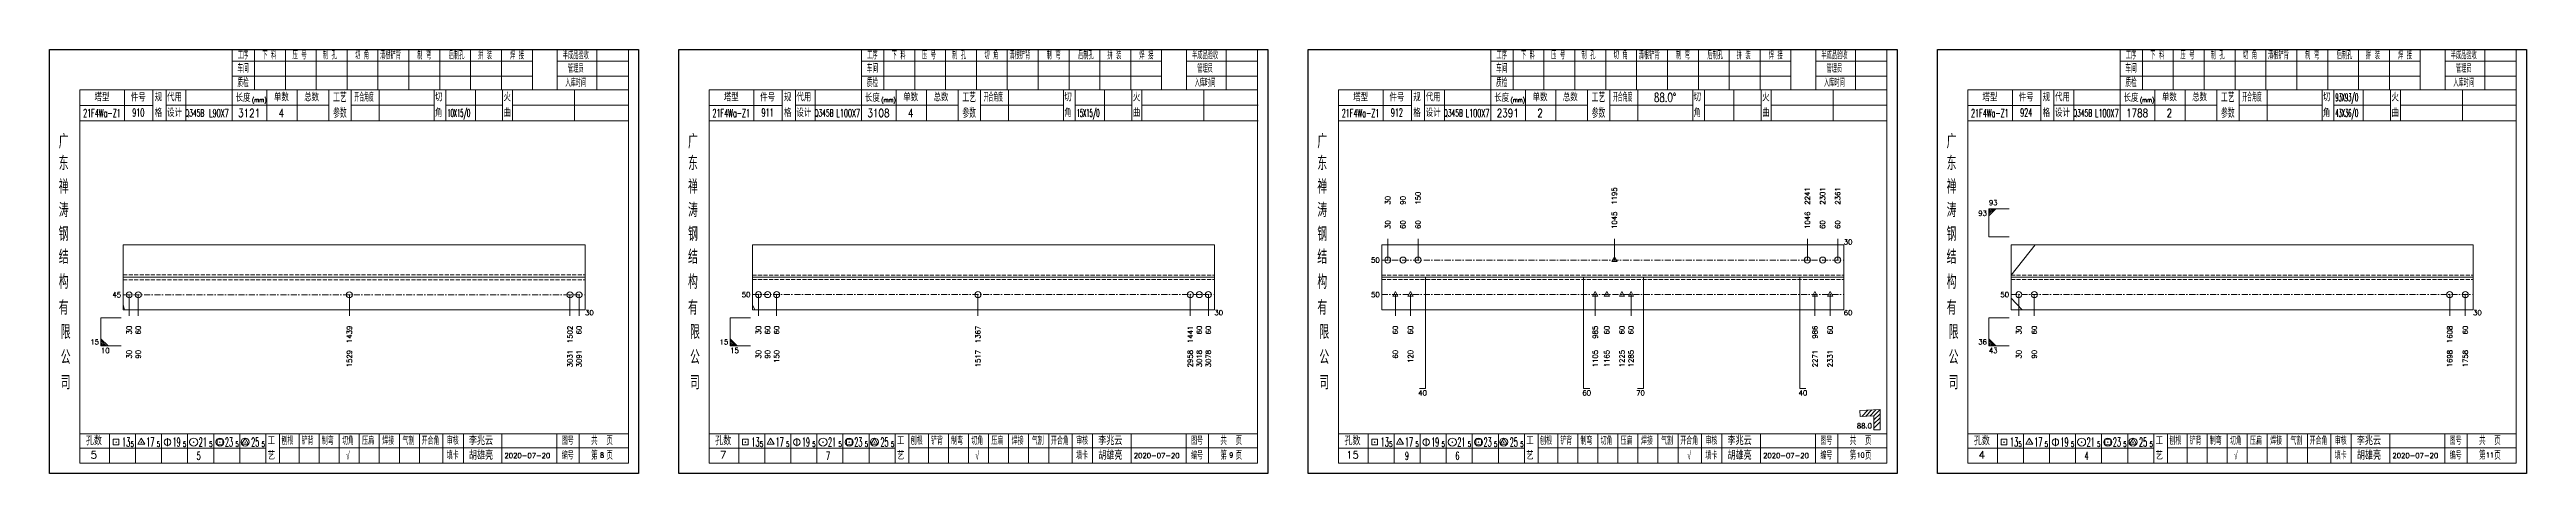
# Model space of a CAD drawing. Extents: x 1310 to 15542, y -76 to 8381.
# Drawn here: x 3701 to 4930, y -76 to 134 of the extents above; entities that cross this region are included whole.
import ezdxf
from ezdxf.enums import TextEntityAlignment as Align

# ---------------------------------------------------------------- set-up
doc = ezdxf.new("R2010")
doc.units = 0
doc.header["$MEASUREMENT"] = 0
doc.linetypes.add('一点画线', pattern=[5.2, 3, -1, 0.2, -1])
doc.linetypes.add('虚线', pattern=[2.75, 2, -0.75])
doc.layers.get('0').update_dxf_attribs({"linetype": 'CONTINUOUS', "lineweight": 25})
for name, color, linetype, lineweight in [('1', 7, 'CONTINUOUS', 25), ('2', 7, 'CONTINUOUS', 25), ('4', 7, 'CONTINUOUS', 25), ('5', 7, 'CONTINUOUS', 25)]:
    doc.layers.add(name, color=color, linetype=linetype, lineweight=lineweight)
doc.styles.get("Standard").update_dxf_attribs({"font": 'simplex.shx', "width": 0.7, "height": 3, "bigfont": 'gbhzfs.shx'})

# ---------------------------------------------------------------- blocks, each defined once
blk = doc.blocks.new('孔21.5')
at = {"layer": '5', "color": 7, "linetype": 'Continuous', "lineweight": 13}
for p, q in [((-0.1, -0.1), (0.1, 0.1)), ((0.1, -0.1), (-0.1, 0.1))]:
    blk.add_line(p, q, dxfattribs=at)
blk.add_circle((0, 0), 1, dxfattribs=at)
blk = doc.blocks.new('孔17.5')
at = {"layer": '5', "color": 7, "linetype": 'Continuous', "lineweight": 13}
for p, q in [((0, 1), (-0.866, -0.5)), ((-0.1, -0.1), (0.1, 0.1)), ((0.1, -0.1), (-0.1, 0.1)), ((0.866, -0.5), (0, 1)), ((-0.866, -0.5), (0.866, -0.5))]:
    blk.add_line(p, q, dxfattribs=at)
blk = doc.blocks.new('CTJGK')
at = {"color": 6, "linetype": 'Continuous'}
for p, q in [((0, 209.97), (292.13, 209.97)), ((0, 0), (0, 209.97)), ((292.13, 209.97), (292.13, 0)), ((292.13, 0), (0, 0))]:
    blk.add_line(p, q, dxfattribs=at)

msp = doc.modelspace()

# ---------------------------------------------------------------- linework, layer by layer
at = {"color": 7, "linetype": 'Continuous', "lineweight": 13}
for p, q in [((4663.222, 55.034), (4673.222, 55.034)), ((4663.222, 41.034), (4663.222, 55.034)), ((4664.097, 55.034), (4663.222, 54.159)), ((4664.972, 55.034), (4663.222, 53.284)), ((4665.847, 55.034), (4663.222, 52.409)), ((4666.722, 55.034), (4663.222, 51.534)), ((4365.092, 29.584), (4365.092, 40.034)), ((4380.092, 29.584), (4380.092, 40.034)), ((4477.484, 29.584), (4477.484, 40.034)), ((4573.222, 29.584), (4573.222, 40.034)), ((4588.222, 29.584), (4588.222, 40.034)), ((4663.222, 41.034), (4673.222, 41.034)), ((4674.222, 22.158), (4686.14, 37.084)), ((3740.832, 12.367), (3740.832, 2.034)), ((3745.332, 12.367), (3745.332, 2.034)), ((3850.084, 12.367), (3850.084, 2.034)), ((3959.462, 12.367), (3959.462, 2.034)), ((3963.962, 12.367), (3963.962, 2.034)), ((4052.962, 12.484), (4052.962, 2.034)), ((4061.962, 12.484), (4061.962, 2.034)), ((4161.799, 12.484), (4161.799, 2.034)), ((4267.092, 12.484), (4267.092, 2.034)), ((4276.092, 12.484), (4276.092, 2.034)), ((4368.842, 12.484), (4368.842, 2.034)), ((4376.342, 12.484), (4376.342, 2.034)), ((4467.984, 12.484), (4467.984, 2.034)), ((4485.734, 12.484), (4485.734, 2.034)), ((4576.972, 12.484), (4576.972, 2.034)), ((4584.472, 12.484), (4584.472, 2.034)), ((4678.066, 12.484), (4678.066, 2.034)), ((4685.755, 12.484), (4685.755, 2.034)), ((4891.818, 12.484), (4891.818, 2.034)), ((4899.507, 12.484), (4899.507, 2.034)), ((3726.832, 1.034), (3736.832, 1.034)), ((3726.832, 1.034), (3726.832, -12.966)), ((3737.832, 7.562), (3738.566, 4.867)), ((4038.962, 1.034), (4048.962, 1.034)), ((4038.962, 1.034), (4038.962, -12.966)), ((4049.962, 7.392), (4051.068, 4.984)), ((4663.222, 1.034), (4673.222, 1.034)), ((4663.222, 1.034), (4663.222, -12.966)), ((4674.222, 10.762), (4679.732, 4.984)), ((3730.332, -12.966), (3726.832, -9.466)), ((3729.457, -12.966), (3726.832, -10.341)), ((3728.582, -12.966), (3726.832, -11.216)), ((3727.707, -12.966), (3726.832, -12.091)), ((4042.462, -12.966), (4038.962, -9.466)), ((4041.587, -12.966), (4038.962, -10.341)), ((4040.712, -12.966), (4038.962, -11.216)), ((4039.837, -12.966), (4038.962, -12.091)), ((4666.722, -12.966), (4663.222, -9.466)), ((4665.847, -12.966), (4663.222, -10.341)), ((4664.972, -12.966), (4663.222, -11.216)), ((4664.097, -12.966), (4663.222, -12.091)), ((3726.832, -12.966), (3736.832, -12.966)), ((4038.962, -12.966), (4048.962, -12.966)), ((4663.222, -12.966), (4673.222, -12.966))]:
    msp.add_line(p, q, dxfattribs=at)
at = {"color": 7, "linetype": 'Continuous', "lineweight": 18}
for p, q in [((3737.832, 37.201), (3737.832, 4.867)), ((3737.832, 37.201), (3966.962, 37.201)), ((3966.962, 37.201), (3966.962, 4.867)), ((4049.962, 37.084), (4049.962, 4.984)), ((4049.962, 37.084), (4279.092, 37.084)), ((4279.092, 37.084), (4279.092, 4.984)), ((4362.092, 37.084), (4362.092, 4.984)), ((4362.092, 37.084), (4591.222, 37.084)), ((4591.222, 37.084), (4591.222, 4.984)), ((4674.222, 37.084), (4674.222, 4.984)), ((4674.222, 37.084), (4903.352, 37.084)), ((4903.352, 37.084), (4903.352, 4.984)), ((3737.832, 21.034), (3966.962, 21.034)), ((4049.962, 21.034), (4279.092, 21.034)), ((4362.092, 21.034), (4591.222, 21.034)), ((4674.222, 21.034), (4903.352, 21.034))]:
    msp.add_line(p, q, dxfattribs=at)
at = {"color": 3, "linetype": '一点画线', "lineweight": 13}
for p, q in [((4362.092, 29.584), (4591.222, 29.584)), ((3737.832, 12.367), (3966.962, 12.367)), ((4049.962, 12.484), (4279.092, 12.484)), ((4362.092, 12.484), (4591.222, 12.484)), ((4674.222, 12.484), (4903.352, 12.484))]:
    msp.add_line(p, q, dxfattribs=at)
at = {"color": 1, "linetype": '虚线', "lineweight": 18}
for p, q in [((3737.832, 22.201), (3966.962, 22.201)), ((3737.832, 19.867), (3966.962, 19.867)), ((4049.962, 22.084), (4279.092, 22.084)), ((4049.962, 19.984), (4279.092, 19.984)), ((4362.092, 22.084), (4591.222, 22.084)), ((4362.092, 19.984), (4591.222, 19.984)), ((4674.222, 22.084), (4903.352, 22.084)), ((4674.222, 19.984), (4903.352, 19.984))]:
    msp.add_line(p, q, dxfattribs=at)
at = {"layer": '1', "color": 7, "linetype": 'Continuous', "lineweight": 18}
for p, q in [((3737.832, 4.867), (3966.962, 4.867)), ((4049.962, 4.984), (4279.092, 4.984)), ((4362.092, 4.984), (4591.222, 4.984)), ((4674.222, 4.984), (4903.352, 4.984))]:
    msp.add_line(p, q, dxfattribs=at)
at = {"layer": '2', "color": 7, "linetype": 'Continuous', "lineweight": 13}
for p, q in [((4383.842, 21.034), (4383.842, -33.966)), ((4462.234, 21.034), (4462.234, -33.966)), ((4491.942, 21.034), (4491.942, -33.966)), ((4569.472, 21.034), (4569.472, -33.966)), ((4383.842, -33.966), (4380.842, -33.966)), ((4462.234, -33.966), (4465.234, -33.966)), ((4491.942, -33.966), (4488.942, -33.966)), ((4569.472, -33.966), (4572.472, -33.966)), ((4609.222, -44.525), (4599.228, -44.874)), ((4599.228, -44.874), (4599.332, -47.872)), ((4599.332, -47.872), (4606.222, -47.631)), ((4600.225, -47.841), (4603.225, -44.734)), ((4602.224, -47.771), (4605.224, -44.664)), ((4604.223, -47.701), (4607.223, -44.595)), ((4606.222, -47.631), (4609.222, -44.525)), ((4606.222, -49.631), (4609.222, -46.525)), ((4606.222, -47.631), (4606.222, -54.525)), ((4606.222, -51.631), (4609.222, -48.525)), ((4609.222, -54.525), (4609.222, -44.525)), ((4606.222, -53.631), (4609.222, -50.525)), ((4606.222, -54.525), (4609.222, -54.525))]:
    msp.add_line(p, q, dxfattribs=at)
at = {"layer": '4', "color": 1, "linetype": 'Continuous', "lineweight": 18}
for p, q in [((3701.332, 133.861), (3701.332, -76.109)), ((3993.462, 133.861), (3701.332, 133.861)), ((3791.962, 133.861), (3791.962, 114.021)), ((3940.802, 128.131), (3791.962, 128.131)), ((3802.992, 133.861), (3802.992, 114.001)), ((3818.302, 133.861), (3818.302, 114.001)), ((3833.622, 133.861), (3833.622, 114.001)), ((3848.932, 133.861), (3848.932, 114.001)), ((3864.242, 133.861), (3864.242, 114.001)), ((3879.552, 133.861), (3879.552, 114.001)), ((3894.872, 133.861), (3894.872, 114.001)), ((3910.182, 133.861), (3910.182, 114.001)), ((3925.492, 133.861), (3925.492, 114.001)), ((3940.802, 133.861), (3940.802, 114.021)), ((3940.802, 133.861), (3940.802, 114.001)), ((3953.082, 133.861), (3953.082, 114.001)), ((3988.412, 128.131), (3953.082, 128.131)), ((3972.832, 133.861), (3972.832, 114.001)), ((3988.412, 133.861), (3988.412, 114.001)), ((3993.462, 104.061), (3993.462, 133.861)), ((4013.462, 133.861), (4013.462, -76.109)), ((4305.592, 133.861), (4013.462, 133.861)), ((4104.092, 133.861), (4104.092, 114.021)), ((4252.932, 128.131), (4104.092, 128.131)), ((4115.122, 133.861), (4115.122, 114.001)), ((4130.432, 133.861), (4130.432, 114.001)), ((4145.752, 133.861), (4145.752, 114.001)), ((4161.062, 133.861), (4161.062, 114.001)), ((4176.372, 133.861), (4176.372, 114.001)), ((4191.682, 133.861), (4191.682, 114.001)), ((4207.002, 133.861), (4207.002, 114.001)), ((4222.312, 133.861), (4222.312, 114.001)), ((4237.622, 133.861), (4237.622, 114.001)), ((4252.932, 133.861), (4252.932, 114.021)), ((4252.932, 133.861), (4252.932, 114.001)), ((4265.212, 133.861), (4265.212, 114.001)), ((4300.542, 128.131), (4265.212, 128.131)), ((4284.962, 133.861), (4284.962, 114.001)), ((4300.542, 133.861), (4300.542, 114.001)), ((4305.592, 104.061), (4305.592, 133.861)), ((4325.592, 133.861), (4325.592, -76.109)), ((4617.722, 133.861), (4325.592, 133.861)), ((4416.222, 133.861), (4416.222, 114.021)), ((4565.062, 128.131), (4416.222, 128.131)), ((4427.252, 133.861), (4427.252, 114.001)), ((4442.562, 133.861), (4442.562, 114.001)), ((4457.882, 133.861), (4457.882, 114.001)), ((4473.192, 133.861), (4473.192, 114.001)), ((4488.502, 133.861), (4488.502, 114.001)), ((4503.812, 133.861), (4503.812, 114.001)), ((4519.132, 133.861), (4519.132, 114.001)), ((4534.442, 133.861), (4534.442, 114.001)), ((4549.752, 133.861), (4549.752, 114.001)), ((4565.062, 133.861), (4565.062, 114.021)), ((4565.062, 133.861), (4565.062, 114.001)), ((4577.342, 133.861), (4577.342, 114.001)), ((4612.672, 128.131), (4577.342, 128.131)), ((4597.092, 133.861), (4597.092, 114.001)), ((4612.672, 133.861), (4612.672, 114.001)), ((4617.722, 104.061), (4617.722, 133.861)), ((4637.722, 133.861), (4637.722, -76.109)), ((4929.852, 133.861), (4637.722, 133.861)), ((4728.352, 133.861), (4728.352, 114.021)), ((4877.192, 128.131), (4728.352, 128.131)), ((4739.382, 133.861), (4739.382, 114.001)), ((4754.692, 133.861), (4754.692, 114.001)), ((4770.012, 133.861), (4770.012, 114.001)), ((4785.322, 133.861), (4785.322, 114.001)), ((4800.632, 133.861), (4800.632, 114.001)), ((4815.942, 133.861), (4815.942, 114.001)), ((4831.262, 133.861), (4831.262, 114.001)), ((4846.572, 133.861), (4846.572, 114.001)), ((4861.882, 133.861), (4861.882, 114.001)), ((4877.192, 133.861), (4877.192, 114.021)), ((4877.192, 133.861), (4877.192, 114.001)), ((4889.472, 133.861), (4889.472, 114.001)), ((4924.802, 128.131), (4889.472, 128.131)), ((4909.222, 133.861), (4909.222, 114.001)), ((4924.802, 133.861), (4924.802, 114.001)), ((4929.852, 104.061), (4929.852, 133.861)), ((3716.342, 114.001), (3716.342, -71.059)), ((3988.412, 114.001), (3716.342, 114.001)), ((3738.462, 114.011), (3738.462, 98.591)), ((3752.612, 98.591), (3752.612, 114.001)), ((3759.112, 98.591), (3759.112, 114.001)), ((3768.982, 114.001), (3768.982, 98.591)), ((3940.802, 120.651), (3791.962, 120.651)), ((3791.962, 114.021), (3791.962, 98.591)), ((3809.082, 114.001), (3809.082, 98.591)), ((3824.132, 114.001), (3824.132, 98.591)), ((3839.832, 114.001), (3839.832, 98.591)), ((3850.892, 114.001), (3850.892, 98.591)), ((3864.842, 114.001), (3864.842, 98.591)), ((3892.142, 114.001), (3892.142, 98.591)), ((3897.902, 114.001), (3897.902, 98.591)), ((3912.522, 114.001), (3912.522, 98.591)), ((3925.982, 114.001), (3925.982, 98.591)), ((3930.972, 114.001), (3930.972, 98.591)), ((3988.412, 120.651), (3953.082, 120.651)), ((3961.712, 114.001), (3961.712, 98.591)), ((3988.412, -71.059), (3988.412, 114.001)), ((4028.472, 114.001), (4028.472, -71.059)), ((4300.542, 114.001), (4028.472, 114.001)), ((4050.592, 114.011), (4050.592, 98.591)), ((4064.742, 98.591), (4064.742, 114.001)), ((4071.242, 98.591), (4071.242, 114.001)), ((4081.112, 114.001), (4081.112, 98.591)), ((4252.932, 120.651), (4104.092, 120.651)), ((4104.092, 114.021), (4104.092, 98.591)), ((4121.212, 114.001), (4121.212, 98.591)), ((4136.262, 114.001), (4136.262, 98.591)), ((4151.962, 114.001), (4151.962, 98.591)), ((4163.022, 114.001), (4163.022, 98.591)), ((4176.972, 114.001), (4176.972, 98.591)), ((4204.272, 114.001), (4204.272, 98.591)), ((4210.032, 114.001), (4210.032, 98.591)), ((4224.652, 114.001), (4224.652, 98.591)), ((4238.112, 114.001), (4238.112, 98.591)), ((4243.102, 114.001), (4243.102, 98.591)), ((4300.542, 120.651), (4265.212, 120.651)), ((4273.842, 114.001), (4273.842, 98.591)), ((4300.542, -71.059), (4300.542, 114.001)), ((4340.602, 114.001), (4340.602, -71.059)), ((4612.672, 114.001), (4340.602, 114.001)), ((4362.722, 114.011), (4362.722, 98.591)), ((4376.872, 98.591), (4376.872, 114.001)), ((4383.372, 98.591), (4383.372, 114.001)), ((4393.242, 114.001), (4393.242, 98.591)), ((4565.062, 120.651), (4416.222, 120.651)), ((4416.222, 114.021), (4416.222, 98.591)), ((4433.342, 114.001), (4433.342, 98.591)), ((4448.392, 114.001), (4448.392, 98.591)), ((4464.092, 114.001), (4464.092, 98.591)), ((4475.152, 114.001), (4475.152, 98.591)), ((4489.102, 114.001), (4489.102, 98.591)), ((4516.402, 114.001), (4516.402, 98.591)), ((4522.162, 114.001), (4522.162, 98.591)), ((4536.782, 114.001), (4536.782, 98.591)), ((4550.242, 114.001), (4550.242, 98.591)), ((4555.232, 114.001), (4555.232, 98.591)), ((4612.672, 120.651), (4577.342, 120.651)), ((4585.972, 114.001), (4585.972, 98.591)), ((4612.672, -71.059), (4612.672, 114.001)), ((4652.732, 114.001), (4652.732, -71.059)), ((4924.802, 114.001), (4652.732, 114.001)), ((4674.852, 114.011), (4674.852, 98.591)), ((4689.002, 98.591), (4689.002, 114.001)), ((4695.502, 98.591), (4695.502, 114.001)), ((4705.372, 114.001), (4705.372, 98.591)), ((4877.192, 120.651), (4728.352, 120.651)), ((4728.352, 114.021), (4728.352, 98.591)), ((4745.472, 114.001), (4745.472, 98.591)), ((4760.522, 114.001), (4760.522, 98.591)), ((4776.222, 114.001), (4776.222, 98.591)), ((4787.282, 114.001), (4787.282, 98.591)), ((4801.232, 114.001), (4801.232, 98.591)), ((4828.532, 114.001), (4828.532, 98.591)), ((4834.292, 114.001), (4834.292, 98.591)), ((4848.912, 114.001), (4848.912, 98.591)), ((4862.372, 114.001), (4862.372, 98.591)), ((4867.362, 114.001), (4867.362, 98.591)), ((4924.802, 120.651), (4889.472, 120.651)), ((4898.102, 114.001), (4898.102, 98.591)), ((4924.802, -71.059), (4924.802, 114.001)), ((3752.612, 106.241), (3716.342, 106.241)), ((3988.592, 98.591), (3716.342, 98.591)), ((3839.832, 106.291), (3759.112, 106.291)), ((3850.892, 106.291), (3892.142, 106.291)), ((3897.902, 106.291), (3925.982, 106.291)), ((3930.972, 106.291), (3988.592, 106.291)), ((3993.462, -76.109), (3993.462, 104.061)), ((4064.742, 106.241), (4028.472, 106.241)), ((4300.722, 98.591), (4028.472, 98.591)), ((4151.962, 106.291), (4071.242, 106.291)), ((4163.022, 106.291), (4204.272, 106.291)), ((4210.032, 106.291), (4238.112, 106.291)), ((4243.102, 106.291), (4300.722, 106.291)), ((4305.592, -76.109), (4305.592, 104.061)), ((4376.872, 106.241), (4340.602, 106.241)), ((4612.852, 98.591), (4340.602, 98.591)), ((4464.092, 106.291), (4383.372, 106.291)), ((4475.152, 106.291), (4516.402, 106.291)), ((4522.162, 106.291), (4550.242, 106.291)), ((4555.232, 106.291), (4612.852, 106.291)), ((4617.722, -76.109), (4617.722, 104.061)), ((4689.002, 106.241), (4652.732, 106.241)), ((4924.982, 98.591), (4652.732, 98.591)), ((4776.222, 106.291), (4695.502, 106.291)), ((4787.282, 106.291), (4828.532, 106.291)), ((4834.292, 106.291), (4862.372, 106.291)), ((4867.362, 106.291), (4924.982, 106.291)), ((4929.852, -76.109), (4929.852, 104.061)), ((3716.342, -56.529), (3988.412, -56.529)), ((3731.032, -56.529), (3731.032, -71.059)), ((3743.962, -71.059), (3743.962, -56.529)), ((3756.892, -56.529), (3756.892, -71.059)), ((3769.812, -71.059), (3769.812, -56.529)), ((3782.742, -56.529), (3782.742, -71.059)), ((3795.672, -71.059), (3795.672, -56.529)), ((3808.592, -71.059), (3808.592, -56.529)), ((3815.462, -71.059), (3815.462, -56.529)), ((3825.122, -71.059), (3825.122, -56.529)), ((3835.062, -71.059), (3835.062, -56.529)), ((3845.002, -71.059), (3845.002, -56.529)), ((3854.952, -71.059), (3854.952, -56.529)), ((3864.892, -71.059), (3864.892, -56.529)), ((3874.832, -71.059), (3874.832, -56.529)), ((3884.782, -71.059), (3884.782, -56.529)), ((3896.422, -71.059), (3896.422, -56.529)), ((3906.572, -71.059), (3906.572, -56.529)), ((3925.632, -71.059), (3925.632, -56.529)), ((3953.012, -71.059), (3953.012, -56.529)), ((3963.972, -71.059), (3963.972, -56.529)), ((4028.472, -56.529), (4300.542, -56.529)), ((4043.162, -56.529), (4043.162, -71.059)), ((4056.092, -71.059), (4056.092, -56.529)), ((4069.022, -56.529), (4069.022, -71.059)), ((4081.942, -71.059), (4081.942, -56.529)), ((4094.872, -56.529), (4094.872, -71.059)), ((4107.802, -71.059), (4107.802, -56.529)), ((4120.722, -71.059), (4120.722, -56.529)), ((4127.592, -71.059), (4127.592, -56.529)), ((4137.252, -71.059), (4137.252, -56.529)), ((4147.192, -71.059), (4147.192, -56.529)), ((4157.132, -71.059), (4157.132, -56.529)), ((4167.082, -71.059), (4167.082, -56.529)), ((4177.022, -71.059), (4177.022, -56.529)), ((4186.962, -71.059), (4186.962, -56.529)), ((4196.912, -71.059), (4196.912, -56.529)), ((4208.552, -71.059), (4208.552, -56.529)), ((4218.702, -71.059), (4218.702, -56.529)), ((4237.762, -71.059), (4237.762, -56.529)), ((4265.142, -71.059), (4265.142, -56.529)), ((4276.102, -71.059), (4276.102, -56.529)), ((4340.602, -56.529), (4612.672, -56.529)), ((4355.292, -56.529), (4355.292, -71.059)), ((4368.222, -71.059), (4368.222, -56.529)), ((4381.152, -56.529), (4381.152, -71.059)), ((4394.072, -71.059), (4394.072, -56.529)), ((4407.002, -56.529), (4407.002, -71.059)), ((4419.932, -71.059), (4419.932, -56.529)), ((4432.852, -71.059), (4432.852, -56.529)), ((4439.722, -71.059), (4439.722, -56.529)), ((4449.382, -71.059), (4449.382, -56.529)), ((4459.322, -71.059), (4459.322, -56.529)), ((4469.262, -71.059), (4469.262, -56.529)), ((4479.212, -71.059), (4479.212, -56.529)), ((4489.152, -71.059), (4489.152, -56.529)), ((4499.092, -71.059), (4499.092, -56.529)), ((4509.042, -71.059), (4509.042, -56.529)), ((4520.682, -71.059), (4520.682, -56.529)), ((4530.832, -71.059), (4530.832, -56.529)), ((4549.892, -71.059), (4549.892, -56.529)), ((4577.272, -71.059), (4577.272, -56.529)), ((4588.232, -71.059), (4588.232, -56.529)), ((4652.732, -56.529), (4924.802, -56.529)), ((4667.422, -56.529), (4667.422, -71.059)), ((4680.352, -71.059), (4680.352, -56.529)), ((4693.282, -56.529), (4693.282, -71.059)), ((4706.202, -71.059), (4706.202, -56.529)), ((4719.132, -56.529), (4719.132, -71.059)), ((4732.062, -71.059), (4732.062, -56.529)), ((4744.982, -71.059), (4744.982, -56.529)), ((4751.852, -71.059), (4751.852, -56.529)), ((4761.512, -71.059), (4761.512, -56.529)), ((4771.452, -71.059), (4771.452, -56.529)), ((4781.392, -71.059), (4781.392, -56.529)), ((4791.342, -71.059), (4791.342, -56.529)), ((4801.282, -71.059), (4801.282, -56.529)), ((4811.222, -71.059), (4811.222, -56.529)), ((4821.172, -71.059), (4821.172, -56.529)), ((4832.812, -71.059), (4832.812, -56.529)), ((4842.962, -71.059), (4842.962, -56.529)), ((4862.022, -71.059), (4862.022, -56.529)), ((4889.402, -71.059), (4889.402, -56.529)), ((4900.362, -71.059), (4900.362, -56.529)), ((3808.592, -63.659), (3716.342, -63.659)), ((3716.342, -71.059), (3988.412, -71.059)), ((3815.422, -63.499), (3988.412, -63.499)), ((4120.722, -63.659), (4028.472, -63.659)), ((4028.472, -71.059), (4300.542, -71.059)), ((4127.552, -63.499), (4300.542, -63.499)), ((4432.852, -63.659), (4340.602, -63.659)), ((4340.602, -71.059), (4612.672, -71.059)), ((4439.682, -63.499), (4612.672, -63.499)), ((4744.982, -63.659), (4652.732, -63.659)), ((4652.732, -71.059), (4924.802, -71.059)), ((4751.812, -63.499), (4924.802, -63.499)), ((3701.332, -76.109), (3993.462, -76.109)), ((4013.462, -76.109), (4305.592, -76.109)), ((4325.592, -76.109), (4617.722, -76.109)), ((4637.722, -76.109), (4929.852, -76.109))]:
    msp.add_line(p, q, dxfattribs=at)
at = {"layer": '4', "color": 7, "linetype": 'Continuous', "lineweight": 13}
for p, q in [((3732.918, -62.023), (3732.918, -59.195)), ((3732.918, -59.195), (3735.746, -59.195)), ((3734.132, -60.809), (3734.532, -60.409)), ((3734.532, -60.809), (3734.132, -60.409)), ((3735.746, -59.195), (3735.746, -62.023)), ((3746.832, -58.609), (3745.1, -61.609)), ((3746.632, -60.809), (3747.032, -60.409)), ((3747.032, -60.809), (3746.632, -60.409)), ((3748.564, -61.609), (3746.832, -58.609)), ((3759.832, -58.609), (3759.832, -62.609)), ((3772.632, -60.809), (3773.032, -60.409)), ((3773.032, -60.809), (3772.632, -60.409)), ((3784.418, -62.023), (3784.418, -59.195)), ((3784.418, -59.195), (3787.246, -59.195)), ((3785.632, -60.809), (3786.032, -60.409)), ((3786.032, -60.809), (3785.632, -60.409)), ((3787.246, -59.195), (3787.246, -62.023)), ((3798.332, -58.609), (3796.6, -61.609)), ((3798.132, -60.809), (3798.532, -60.409)), ((3798.532, -60.809), (3798.132, -60.409)), ((3800.064, -61.609), (3798.332, -58.609)), ((4045.048, -62.023), (4045.048, -59.195)), ((4045.048, -59.195), (4047.876, -59.195)), ((4046.262, -60.809), (4046.662, -60.409)), ((4046.662, -60.809), (4046.262, -60.409)), ((4047.876, -59.195), (4047.876, -62.023)), ((4058.962, -58.609), (4057.23, -61.609)), ((4058.762, -60.809), (4059.162, -60.409)), ((4059.162, -60.809), (4058.762, -60.409)), ((4060.694, -61.609), (4058.962, -58.609)), ((4071.962, -58.609), (4071.962, -62.609)), ((4084.762, -60.809), (4085.162, -60.409)), ((4085.162, -60.809), (4084.762, -60.409)), ((4096.548, -62.023), (4096.548, -59.195)), ((4096.548, -59.195), (4099.376, -59.195)), ((4097.762, -60.809), (4098.162, -60.409)), ((4098.162, -60.809), (4097.762, -60.409)), ((4099.376, -59.195), (4099.376, -62.023)), ((4110.462, -58.609), (4108.73, -61.609)), ((4110.262, -60.809), (4110.662, -60.409)), ((4110.662, -60.809), (4110.262, -60.409)), ((4112.194, -61.609), (4110.462, -58.609)), ((4357.178, -62.023), (4357.178, -59.195)), ((4357.178, -59.195), (4360.006, -59.195)), ((4358.392, -60.809), (4358.792, -60.409)), ((4358.792, -60.809), (4358.392, -60.409)), ((4360.006, -59.195), (4360.006, -62.023)), ((4371.092, -58.609), (4369.36, -61.609)), ((4370.892, -60.809), (4371.292, -60.409)), ((4371.292, -60.809), (4370.892, -60.409)), ((4372.824, -61.609), (4371.092, -58.609)), ((4384.092, -58.609), (4384.092, -62.609)), ((4396.892, -60.809), (4397.292, -60.409)), ((4397.292, -60.809), (4396.892, -60.409)), ((4408.678, -62.023), (4408.678, -59.195)), ((4408.678, -59.195), (4411.506, -59.195)), ((4409.892, -60.809), (4410.292, -60.409)), ((4410.292, -60.809), (4409.892, -60.409)), ((4411.506, -59.195), (4411.506, -62.023)), ((4422.592, -58.609), (4420.86, -61.609)), ((4422.392, -60.809), (4422.792, -60.409)), ((4422.792, -60.809), (4422.392, -60.409)), ((4424.324, -61.609), (4422.592, -58.609)), ((4669.308, -62.023), (4669.308, -59.195)), ((4669.308, -59.195), (4672.136, -59.195)), ((4670.522, -60.809), (4670.922, -60.409)), ((4670.922, -60.809), (4670.522, -60.409)), ((4672.136, -59.195), (4672.136, -62.023)), ((4683.222, -58.609), (4681.49, -61.609)), ((4683.022, -60.809), (4683.422, -60.409)), ((4683.422, -60.809), (4683.022, -60.409)), ((4684.954, -61.609), (4683.222, -58.609)), ((4696.222, -58.609), (4696.222, -62.609)), ((4709.022, -60.809), (4709.422, -60.409)), ((4709.422, -60.809), (4709.022, -60.409)), ((4720.808, -62.023), (4720.808, -59.195)), ((4720.808, -59.195), (4723.636, -59.195)), ((4722.022, -60.809), (4722.422, -60.409)), ((4722.422, -60.809), (4722.022, -60.409)), ((4723.636, -59.195), (4723.636, -62.023)), ((4734.722, -58.609), (4732.99, -61.609)), ((4734.522, -60.809), (4734.922, -60.409)), ((4734.922, -60.809), (4734.522, -60.409)), ((4736.454, -61.609), (4734.722, -58.609)), ((3735.746, -62.023), (3732.918, -62.023)), ((3745.1, -61.609), (3748.564, -61.609)), ((3787.246, -62.023), (3784.418, -62.023)), ((3796.6, -61.609), (3800.064, -61.609)), ((4047.876, -62.023), (4045.048, -62.023)), ((4057.23, -61.609), (4060.694, -61.609)), ((4099.376, -62.023), (4096.548, -62.023)), ((4108.73, -61.609), (4112.194, -61.609)), ((4360.006, -62.023), (4357.178, -62.023)), ((4369.36, -61.609), (4372.824, -61.609)), ((4411.506, -62.023), (4408.678, -62.023)), ((4420.86, -61.609), (4424.324, -61.609)), ((4672.136, -62.023), (4669.308, -62.023)), ((4681.49, -61.609), (4684.954, -61.609)), ((4723.636, -62.023), (4720.808, -62.023)), ((4732.99, -61.609), (4736.454, -61.609))]:
    msp.add_line(p, q, dxfattribs=at)
for centre, radius in [((3759.832, -60.609), 1.6), ((3772.832, -60.609), 2), ((3785.832, -60.609), 2), ((3798.332, -60.609), 2), ((4071.962, -60.609), 1.6), ((4084.962, -60.609), 2), ((4097.962, -60.609), 2), ((4110.462, -60.609), 2), ((4384.092, -60.609), 1.6), ((4397.092, -60.609), 2), ((4410.092, -60.609), 2), ((4422.592, -60.609), 2), ((4696.222, -60.609), 1.6), ((4709.222, -60.609), 2), ((4722.222, -60.609), 2), ((4734.722, -60.609), 2)]:
    msp.add_circle(centre, radius, dxfattribs=at)

# ---------------------------------------------------------------- block references
at = {"color": 0, "linetype": 'Continuous'}
for p in [(3701.332, -76.109), (4013.462, -76.109), (4325.592, -76.109), (4637.722, -76.109)]:
    msp.add_blockref('CTJGK', p, dxfattribs=at)
at = {"color": 8, "linetype": 'Continuous', "lineweight": 9, "xscale": 1.5, "yscale": 1.5, "zscale": 1.5}
for name, p in [('孔21.5', (4365.092, 29.584)), ('孔21.5', (4372.592, 29.584)), ('孔21.5', (4380.092, 29.584)), ('孔17.5', (4477.484, 29.584)), ('孔21.5', (4573.222, 29.584)), ('孔21.5', (4580.722, 29.584)), ('孔21.5', (4588.222, 29.584))]:
    msp.add_blockref(name, p, dxfattribs=at)
at = {"layer": '1', "color": 8, "linetype": 'Continuous', "lineweight": 9, "xscale": 1.5, "yscale": 1.5, "zscale": 1.5}
for name, p in [('孔21.5', (3740.832, 12.367)), ('孔21.5', (3745.332, 12.367)), ('孔21.5', (3850.084, 12.367)), ('孔21.5', (3959.462, 12.367)), ('孔21.5', (3963.962, 12.367)), ('孔21.5', (4052.962, 12.484)), ('孔21.5', (4057.462, 12.484)), ('孔21.5', (4061.962, 12.484)), ('孔21.5', (4161.799, 12.484)), ('孔21.5', (4267.092, 12.484)), ('孔21.5', (4271.592, 12.484)), ('孔21.5', (4276.092, 12.484)), ('孔17.5', (4368.842, 12.484)), ('孔17.5', (4376.342, 12.484)), ('孔17.5', (4467.984, 12.484)), ('孔17.5', (4473.734, 12.484)), ('孔17.5', (4481.234, 12.484)), ('孔17.5', (4485.734, 12.484)), ('孔17.5', (4576.972, 12.484)), ('孔17.5', (4584.472, 12.484)), ('孔21.5', (4678.066, 12.484)), ('孔21.5', (4685.755, 12.484)), ('孔21.5', (4891.818, 12.484)), ('孔21.5', (4899.507, 12.484))]:
    msp.add_blockref(name, p, dxfattribs=at)

# ---------------------------------------------------------------- texts
at = {"color": 7, "linetype": 'Continuous', "lineweight": 13}
for s, p in [('150', (4380.092, 57.034)), ('1195', (4477.484, 57.034)), ('2241', (4573.222, 57.034)), ('2301', (4580.722, 57.034)), ('2361', (4588.222, 57.034)), ('30', (4365.092, 57.034)), ('90', (4372.592, 57.034))]:
    msp.add_text(s, height=2.5, rotation=90, dxfattribs=at).set_placement(p, align=Align.MIDDLE_LEFT)
at = {"color": 8, "linetype": 'Continuous', "lineweight": 9}
for s, p in [('1045', (4477.484, 45.034)), ('1046', (4573.222, 45.034)), ('30', (4365.092, 45.034)), ('60', (4372.592, 45.034)), ('60', (4380.092, 45.034)), ('60', (4580.722, 45.034)), ('60', (4588.222, 45.034))]:
    msp.add_text(s, height=2.5, rotation=90, dxfattribs=at).set_placement(p, align=Align.MIDDLE_LEFT)
at = {"color": 7, "linetype": 'Continuous', "lineweight": 13}
msp.add_text('93', height=2.5, dxfattribs=at).set_placement((4662.222, 54.034), align=Align.TOP_RIGHT)
msp.add_text('93', height=2.5, dxfattribs=at).set_placement((4663.222, 56.034), align=Align.BOTTOM_LEFT)
msp.add_text('30', height=2.5, dxfattribs=at).set_placement((4591.222, 38.534), align=Align.MIDDLE_LEFT)
for s, p in [('50', (4361.092, 29.584)), ('45', (3736.832, 12.367)), ('50', (4048.962, 12.484)), ('50', (4361.092, 12.484)), ('50', (4673.222, 12.484))]:
    msp.add_text(s, height=2.5, dxfattribs=at).set_placement(p, align=Align.MIDDLE_RIGHT)
for s, p in [('15', (3725.832, -12.966)), ('15', (4037.962, -12.966)), ('36', (4662.222, -12.966))]:
    msp.add_text(s, height=2.5, dxfattribs=at).set_placement(p, align=Align.BOTTOM_RIGHT)
for s, p in [('10', (3726.832, -13.966)), ('15', (4038.962, -13.966)), ('43', (4663.222, -13.966))]:
    msp.add_text(s, height=2.5, dxfattribs=at).set_placement(p, align=Align.TOP_LEFT)
at = {"layer": '1', "color": 7, "linetype": 'Continuous', "lineweight": 13}
for s, p in [('30', (3966.962, 3.534)), ('30', (4279.092, 3.534)), ('60', (4591.222, 3.534)), ('30', (4903.352, 3.534))]:
    msp.add_text(s, height=2.5, dxfattribs=at).set_placement(p, align=Align.MIDDLE_LEFT)
at = {"layer": '1', "color": 8, "linetype": 'Continuous', "lineweight": 9}
for s, p in [('30', (3740.832, -2.966)), ('60', (3745.332, -2.966)), ('1439', (3850.084, -2.966)), ('1502', (3959.462, -2.966)), ('60', (3963.962, -2.966)), ('30', (4052.962, -2.966)), ('60', (4057.462, -2.966)), ('60', (4061.962, -2.966)), ('1367', (4161.799, -2.966)), ('1441', (4267.092, -2.966)), ('60', (4271.592, -2.966)), ('60', (4276.092, -2.966)), ('60', (4368.842, -2.966)), ('60', (4376.342, -2.966)), ('985', (4467.984, -2.966)), ('60', (4473.734, -2.966)), ('60', (4481.234, -2.966)), ('60', (4485.734, -2.966)), ('986', (4576.972, -2.966)), ('60', (4584.472, -2.966)), ('30', (4678.066, -2.966)), ('60', (4685.755, -2.966)), ('1608', (4891.818, -2.966)), ('60', (4899.507, -2.966))]:
    msp.add_text(s, height=2.5, rotation=90, dxfattribs=at).set_placement(p, align=Align.MIDDLE_RIGHT)
at = {"layer": '1', "color": 7, "linetype": 'Continuous', "lineweight": 13}
for s, p in [('30', (3740.832, -14.966)), ('90', (3745.332, -14.966)), ('1529', (3850.084, -14.966)), ('3031', (3959.462, -14.966)), ('3091', (3963.962, -14.966)), ('30', (4052.962, -14.966)), ('90', (4057.462, -14.966)), ('150', (4061.962, -14.966)), ('1517', (4161.799, -14.966)), ('2958', (4267.092, -14.966)), ('3018', (4271.592, -14.966)), ('3078', (4276.092, -14.966)), ('60', (4368.842, -14.966)), ('120', (4376.342, -14.966)), ('1105', (4467.984, -14.966)), ('1165', (4473.734, -14.966)), ('1225', (4481.234, -14.966)), ('1285', (4485.734, -14.966)), ('2271', (4576.972, -14.966)), ('2331', (4584.472, -14.966)), ('30', (4678.066, -14.966)), ('90', (4685.755, -14.966)), ('1698', (4891.818, -14.966)), ('1758', (4899.507, -14.966))]:
    msp.add_text(s, height=2.5, rotation=90, dxfattribs=at).set_placement(p, align=Align.MIDDLE_RIGHT)
at = {"layer": '2', "color": 7, "linetype": 'Continuous', "lineweight": 13}
for s, p in [('40', (4382.342, -34.966)), ('60', (4463.734, -34.966)), ('70', (4490.442, -34.966)), ('40', (4570.972, -34.966))]:
    msp.add_text(s, height=2.5, dxfattribs=at).set_placement(p, align=Align.TOP_CENTER)
msp.add_text('88.0', height=2.5, dxfattribs=at).set_placement((4605.222, -54.525), align=Align.BOTTOM_RIGHT)
at = {"layer": '4', "color": 1, "linetype": 'Continuous', "lineweight": 25}
for s, height, width, p in [('车间', 4, 0.7, (3797.332, 124.391)), ('工序', 3.7, 0.7, (3797.332, 130.991)), ('下 料', 3.7, 0.7, (3810.332, 130.991)), ('压 号', 3.7, 0.7, (3825.332, 130.991)), ('制 孔', 3.7, 0.7, (3840.332, 130.991)), ('切 角', 3.7, 0.7, (3856.332, 130.991)), ('清根铲背 ', 3.7, 0.7, (3871.332, 130.991)), (' 制 弯', 3.7, 0.7, (3886.332, 130.991)), (' 后制孔', 3.7, 0.7, (3902.332, 130.991)), ('拼 装', 3.7, 0.7, (3917.332, 130.991)), (' 焊 接', 3.7, 0.7, (3932.332, 130.991)), ('半成品验收', 3.7, 0.7, (3962.332, 130.991)), ('管理员', 3.7, 0.7, (3962.332, 124.391)), ('车间', 4, 0.7, (4109.462, 124.391)), ('工序', 3.7, 0.7, (4109.462, 130.991)), ('下 料', 3.7, 0.7, (4122.462, 130.991)), ('压 号', 3.7, 0.7, (4137.462, 130.991)), ('制 孔', 3.7, 0.7, (4152.462, 130.991)), ('切 角', 3.7, 0.7, (4168.462, 130.991)), ('清根铲背 ', 3.7, 0.7, (4183.462, 130.991)), (' 制 弯', 3.7, 0.7, (4198.462, 130.991)), (' 后制孔', 3.7, 0.7, (4214.462, 130.991)), ('拼 装', 3.7, 0.7, (4229.462, 130.991)), (' 焊 接', 3.7, 0.7, (4244.462, 130.991)), ('半成品验收', 3.7, 0.7, (4274.462, 130.991)), ('管理员', 3.7, 0.7, (4274.462, 124.391)), ('车间', 4, 0.7, (4421.592, 124.391)), ('工序', 3.7, 0.7, (4421.592, 130.991)), ('下 料', 3.7, 0.7, (4434.592, 130.991)), ('压 号', 3.7, 0.7, (4449.592, 130.991)), ('制 孔', 3.7, 0.7, (4464.592, 130.991)), ('切 角', 3.7, 0.7, (4480.592, 130.991)), ('清根铲背 ', 3.7, 0.7, (4495.592, 130.991)), (' 制 弯', 3.7, 0.7, (4510.592, 130.991)), (' 后制孔', 3.7, 0.7, (4526.592, 130.991)), ('拼 装', 3.7, 0.7, (4541.592, 130.991)), (' 焊 接', 3.7, 0.7, (4556.592, 130.991)), ('半成品验收', 3.7, 0.7, (4586.592, 130.991)), ('管理员', 3.7, 0.7, (4586.592, 124.391)), ('车间', 4, 0.7, (4733.722, 124.391)), ('工序', 3.7, 0.7, (4733.722, 130.991)), ('下 料', 3.7, 0.7, (4746.722, 130.991)), ('压 号', 3.7, 0.7, (4761.722, 130.991)), ('制 孔', 3.7, 0.7, (4776.722, 130.991)), ('切 角', 3.7, 0.7, (4792.722, 130.991)), ('清根铲背 ', 3.7, 0.7, (4807.722, 130.991)), (' 制 弯', 3.7, 0.7, (4822.722, 130.991)), (' 后制孔', 3.7, 0.7, (4838.722, 130.991)), ('拼 装', 3.7, 0.7, (4853.722, 130.991)), (' 焊 接', 3.7, 0.7, (4868.722, 130.991)), ('半成品验收', 3.7, 0.7, (4898.722, 130.991)), ('管理员', 3.7, 0.7, (4898.722, 124.391)), ('质检', 4, 0.7, (3797.332, 117.331)), ('工艺', 4.8, 0.7, (3845.332, 110.151)), ('开合角度', 4, 0.6, (3857.332, 110.151)), ('入库时间', 3.7, 0.7, (3962.332, 117.331)), ('质检', 4, 0.7, (4109.462, 117.331)), ('工艺', 4.8, 0.7, (4157.462, 110.151)), ('开合角度', 4, 0.6, (4169.462, 110.151)), ('入库时间', 3.7, 0.7, (4274.462, 117.331)), ('质检', 4, 0.7, (4421.592, 117.331)), ('工艺', 4.8, 0.7, (4469.592, 110.151)), ('开合角度', 4, 0.6, (4481.592, 110.151)), ('88.0%%d', 4.47, 0.7, (4502.592, 110.151)), ('入库时间', 3.7, 0.7, (4586.592, 117.331)), ('质检', 4, 0.7, (4733.722, 117.331)), ('工艺', 4.8, 0.7, (4781.722, 110.151)), ('开合角度', 4, 0.6, (4793.722, 110.151)), ('93X93/0', 3.8, 0.4, (4840.722, 110.151)), ('入库时间', 3.7, 0.7, (4898.722, 117.331)), ('21F4Wa-Z1', 4, 0.5, (3727.332, 102.411)), ('910', 4, 0.5, (3745.332, 102.661)), ('Q345B', 3.5, 0.5, (3773.332, 102.391)), ('L90X7', 4, 0.5, (3785.332, 102.391)), ('3121', 4, 0.8, (3800.332, 102.441)), ('(mm)', 2.24, 0.7, (3805.332, 108.891)), ('4', 4, 0.8, (3816.332, 102.441)), ('参数', 4.8, 0.7, (3845.332, 102.441)), ('10X15/0', 3.8, 0.4, (3904.332, 102.441)), ('21F4Wa-Z1', 4, 0.5, (4039.462, 102.411)), ('911', 4, 0.5, (4057.462, 102.661)), ('Q345B', 3.5, 0.5, (4085.462, 102.391)), ('L100X7', 4, 0.5, (4097.462, 102.391)), ('3108', 4, 0.8, (4112.462, 102.441)), ('(mm)', 2.24, 0.7, (4117.462, 108.891)), ('4', 4, 0.8, (4128.462, 102.441)), ('参数', 4.8, 0.7, (4157.462, 102.441)), ('15X15/0', 3.8, 0.4, (4216.462, 102.441)), ('21F4Wa-Z1', 4, 0.5, (4351.592, 102.411)), ('912', 4, 0.5, (4369.592, 102.661)), ('Q345B', 3.5, 0.5, (4397.592, 102.391)), ('L100X7', 4, 0.5, (4409.592, 102.391)), ('2391', 4, 0.8, (4424.592, 102.441)), ('(mm)', 2.24, 0.7, (4429.592, 108.891)), ('2', 4, 0.8, (4440.592, 102.441)), ('参数', 4.8, 0.7, (4469.592, 102.441)), ('21F4Wa-Z1', 4, 0.5, (4663.722, 102.411)), ('924', 4, 0.5, (4681.722, 102.661)), ('Q345B', 3.5, 0.5, (4709.722, 102.391)), ('L100X7', 4, 0.5, (4721.722, 102.391)), ('1788', 4, 0.8, (4736.722, 102.441)), ('(mm)', 2.24, 0.7, (4741.722, 108.891)), ('2', 4, 0.8, (4752.722, 102.441)), ('参数', 4.8, 0.7, (4781.722, 102.441)), ('43X36/0', 3.8, 0.4, (4840.722, 102.441)), ('广', 6.96, 0.7, (3708.332, 88.361)), ('广', 6.96, 0.7, (4020.462, 88.361)), ('广', 6.96, 0.7, (4332.592, 88.361)), ('广', 6.96, 0.7, (4644.722, 88.361)), ('东', 6.96, 0.7, (3708.332, 77.571)), ('东', 6.96, 0.7, (4020.462, 77.571)), ('东', 6.96, 0.7, (4332.592, 77.571)), ('东', 6.96, 0.7, (4644.722, 77.571)), ('禅', 6.96, 0.7, (3708.332, 65.981)), ('禅', 6.96, 0.7, (4020.462, 65.981)), ('禅', 6.96, 0.7, (4332.592, 65.981)), ('禅', 6.96, 0.7, (4644.722, 65.981)), ('涛', 6.96, 0.7, (3708.332, 54.381)), ('涛', 6.96, 0.7, (4020.462, 54.381)), ('涛', 6.96, 0.7, (4332.592, 54.381)), ('涛', 6.96, 0.7, (4644.722, 54.381)), ('钢', 6.96, 0.7, (3708.332, 42.491)), ('钢', 6.96, 0.7, (4020.462, 42.491)), ('钢', 6.96, 0.7, (4332.592, 42.491)), ('钢', 6.96, 0.7, (4644.722, 42.491)), ('结', 6.96, 0.7, (3708.332, 31.181)), ('结', 6.96, 0.7, (4020.462, 31.181)), ('结', 6.96, 0.7, (4332.592, 31.181)), ('结', 6.96, 0.7, (4644.722, 31.181)), ('构', 6.96, 0.7, (3708.332, 18.801)), ('构', 6.96, 0.7, (4020.462, 18.801)), ('构', 6.96, 0.7, (4332.592, 18.801)), ('构', 6.96, 0.7, (4644.722, 18.801)), ('有', 6.96, 0.7, (3708.332, 5.991)), ('有', 6.96, 0.7, (4020.462, 5.991)), ('有', 6.96, 0.7, (4332.592, 5.991)), ('有', 6.96, 0.7, (4644.722, 5.991)), ('限', 6.96, 0.7, (3709.332, -6.009)), ('限', 6.96, 0.7, (4021.462, -6.009)), ('限', 6.96, 0.7, (4333.592, -6.009)), ('限', 6.96, 0.7, (4645.722, -6.009)), ('公', 6.96, 0.7, (3709.332, -18.549)), ('公', 6.96, 0.7, (4021.462, -18.549)), ('公', 6.96, 0.7, (4333.592, -18.549)), ('公', 6.96, 0.7, (4645.722, -18.549)), ('司', 6.96, 0.7, (3709.332, -31.029)), ('司', 6.96, 0.7, (4021.462, -31.029)), ('司', 6.96, 0.7, (4333.592, -31.029)), ('司', 6.96, 0.7, (4645.722, -31.029)), ('13', 4.47, 0.5, (3739.332, -60.609)), ('5', 2.68, 0.6, (3742.332, -61.609)), ('17', 4.47, 0.5, (3751.332, -60.609)), ('5', 2.68, 0.6, (3755.332, -61.609)), ('19', 4.47, 0.5, (3764.332, -60.609)), ('5', 2.68, 0.6, (3768.332, -61.609)), ('21', 4.47, 0.5, (3777.332, -60.609)), ('5', 2.68, 0.6, (3781.332, -61.609)), ('23', 4.47, 0.5, (3790.332, -60.609)), ('5', 2.68, 0.6, (3794.332, -61.609)), ('25', 4.47, 0.5, (3803.332, -60.609)), ('5', 2.68, 0.6, (3807.332, -61.609)), ('刨根', 3.7, 0.8, (3819.332, -60.009)), ('铲背', 3.7, 0.8, (3829.332, -60.009)), ('制弯', 3.7, 0.8, (3839.332, -60.009)), ('切角', 3.7, 0.8, (3849.332, -60.009)), ('压扁', 3.7, 0.8, (3859.332, -60.009)), ('焊接', 3.7, 0.8, (3869.332, -60.009)), ('气割', 3.7, 0.8, (3879.332, -60.009)), ('开合角', 3.7, 0.8, (3890.332, -60.009)), ('审核', 3.7, 0.8, (3901.332, -60.009)), ('图号', 3.7, 0.8, (3958.332, -60.009)), ('共  页', 4, 0.8, (3975.332, -60.009)), ('13', 4.47, 0.5, (4051.462, -60.609)), ('5', 2.68, 0.6, (4054.462, -61.609)), ('17', 4.47, 0.5, (4063.462, -60.609)), ('5', 2.68, 0.6, (4067.462, -61.609)), ('19', 4.47, 0.5, (4076.462, -60.609)), ('5', 2.68, 0.6, (4080.462, -61.609)), ('21', 4.47, 0.5, (4089.462, -60.609)), ('5', 2.68, 0.6, (4093.462, -61.609)), ('23', 4.47, 0.5, (4102.462, -60.609)), ('5', 2.68, 0.6, (4106.462, -61.609)), ('25', 4.47, 0.5, (4115.462, -60.609)), ('5', 2.68, 0.6, (4119.462, -61.609)), ('刨根', 3.7, 0.8, (4131.462, -60.009)), ('铲背', 3.7, 0.8, (4141.462, -60.009)), ('制弯', 3.7, 0.8, (4151.462, -60.009)), ('切角', 3.7, 0.8, (4161.462, -60.009)), ('压扁', 3.7, 0.8, (4171.462, -60.009)), ('焊接', 3.7, 0.8, (4181.462, -60.009)), ('气割', 3.7, 0.8, (4191.462, -60.009)), ('开合角', 3.7, 0.8, (4202.462, -60.009)), ('审核', 3.7, 0.8, (4213.462, -60.009)), ('图号', 3.7, 0.8, (4270.462, -60.009)), ('共  页', 4, 0.8, (4287.462, -60.009)), ('13', 4.47, 0.5, (4363.592, -60.609)), ('5', 2.68, 0.6, (4366.592, -61.609)), ('17', 4.47, 0.5, (4375.592, -60.609)), ('5', 2.68, 0.6, (4379.592, -61.609)), ('19', 4.47, 0.5, (4388.592, -60.609)), ('5', 2.68, 0.6, (4392.592, -61.609)), ('21', 4.47, 0.5, (4401.592, -60.609)), ('5', 2.68, 0.6, (4405.592, -61.609)), ('23', 4.47, 0.5, (4414.592, -60.609)), ('5', 2.68, 0.6, (4418.592, -61.609)), ('25', 4.47, 0.5, (4427.592, -60.609)), ('5', 2.68, 0.6, (4431.592, -61.609)), ('刨根', 3.7, 0.8, (4443.592, -60.009)), ('铲背', 3.7, 0.8, (4453.592, -60.009)), ('制弯', 3.7, 0.8, (4463.592, -60.009)), ('切角', 3.7, 0.8, (4473.592, -60.009)), ('压扁', 3.7, 0.8, (4483.592, -60.009)), ('焊接', 3.7, 0.8, (4493.592, -60.009)), ('气割', 3.7, 0.8, (4503.592, -60.009)), ('开合角', 3.7, 0.8, (4514.592, -60.009)), ('审核', 3.7, 0.8, (4525.592, -60.009)), ('图号', 3.7, 0.8, (4582.592, -60.009)), ('共  页', 4, 0.8, (4599.592, -60.009)), ('13', 4.47, 0.5, (4675.722, -60.609)), ('5', 2.68, 0.6, (4678.722, -61.609)), ('17', 4.47, 0.5, (4687.722, -60.609)), ('5', 2.68, 0.6, (4691.722, -61.609)), ('19', 4.47, 0.5, (4700.722, -60.609)), ('5', 2.68, 0.6, (4704.722, -61.609)), ('21', 4.47, 0.5, (4713.722, -60.609)), ('5', 2.68, 0.6, (4717.722, -61.609)), ('23', 4.47, 0.5, (4726.722, -60.609)), ('5', 2.68, 0.6, (4730.722, -61.609)), ('25', 4.47, 0.5, (4739.722, -60.609)), ('5', 2.68, 0.6, (4743.722, -61.609)), ('刨根', 3.7, 0.8, (4755.722, -60.009)), ('铲背', 3.7, 0.8, (4765.722, -60.009)), ('制弯', 3.7, 0.8, (4775.722, -60.009)), ('切角', 3.7, 0.8, (4785.722, -60.009)), ('压扁', 3.7, 0.8, (4795.722, -60.009)), ('焊接', 3.7, 0.8, (4805.722, -60.009)), ('气割', 3.7, 0.8, (4815.722, -60.009)), ('开合角', 3.7, 0.8, (4826.722, -60.009)), ('审核', 3.7, 0.8, (4837.722, -60.009)), ('图号', 3.7, 0.8, (4894.722, -60.009)), ('共  页', 4, 0.8, (4911.722, -60.009)), ('5', 4, 0.5, (3775.332, -67.359)), ('√', 4, 0.6, (3849.332, -67.279)), ('填卡', 3.7, 0.8, (3901.332, -67.279)), ('编号', 3.7, 0.8, (3958.332, -67.279)), ('第  页', 4, 0.8, (3975.332, -67.279)), ('7', 4, 0.5, (4087.462, -67.359)), ('√', 4, 0.6, (4161.462, -67.279)), ('填卡', 3.7, 0.8, (4213.462, -67.279)), ('编号', 3.7, 0.8, (4270.462, -67.279)), ('第  页', 4, 0.8, (4287.462, -67.279)), ('9', 4, 0.5, (4374.592, -67.359)), ('6', 4, 0.5, (4399.592, -67.359)), ('√', 4, 0.6, (4514.592, -67.279)), ('填卡', 3.7, 0.8, (4525.592, -67.279)), ('编号', 3.7, 0.8, (4582.592, -67.279)), ('第  页', 4, 0.8, (4599.592, -67.279)), ('4', 4, 0.5, (4711.722, -67.359)), ('√', 4, 0.6, (4785.722, -67.279)), ('填卡', 3.7, 0.8, (4837.722, -67.279)), ('编号', 3.7, 0.8, (4894.722, -67.279)), ('第  页', 4, 0.8, (4911.722, -67.279))]:
    msp.add_text(s, height=height, dxfattribs=dict(at, width=width)).set_placement(p, align=Align.MIDDLE_CENTER)
for s, height, p in [('塔型', 3.7, (3727.332, 110.121)), ('件号', 3.7, (3745.332, 110.121)), ('规', 3.7, (3755.332, 110.151)), ('代用', 3.7, (3763.332, 110.151)), ('长度', 3.7, (3797.332, 109.891)), ('单数', 3.7, (3816.332, 110.151)), ('总数', 3.7, (3831.332, 110.151)), ('切', 3.7, (3894.332, 110.151)), ('火', 3.7, (3928.332, 110.151)), ('塔型', 3.7, (4039.462, 110.121)), ('件号', 3.7, (4057.462, 110.121)), ('规', 3.7, (4067.462, 110.151)), ('代用', 3.7, (4075.462, 110.151)), ('长度', 3.7, (4109.462, 109.891)), ('单数', 3.7, (4128.462, 110.151)), ('总数', 3.7, (4143.462, 110.151)), ('切', 3.7, (4206.462, 110.151)), ('火', 3.7, (4240.462, 110.151)), ('塔型', 3.7, (4351.592, 110.121)), ('件号', 3.7, (4369.592, 110.121)), ('规', 3.7, (4379.592, 110.151)), ('代用', 3.7, (4387.592, 110.151)), ('长度', 3.7, (4421.592, 109.891)), ('单数', 3.7, (4440.592, 110.151)), ('总数', 3.7, (4455.592, 110.151)), ('切', 3.7, (4518.592, 110.151)), ('火', 3.7, (4552.592, 110.151)), ('塔型', 3.7, (4663.722, 110.121)), ('件号', 3.7, (4681.722, 110.121)), ('规', 3.7, (4691.722, 110.151)), ('代用', 3.7, (4699.722, 110.151)), ('长度', 3.7, (4733.722, 109.891)), ('单数', 3.7, (4752.722, 110.151)), ('总数', 3.7, (4767.722, 110.151)), ('切', 3.7, (4830.722, 110.151)), ('火', 3.7, (4864.722, 110.151)), ('格', 3.7, (3755.332, 102.441)), ('设计', 3.7, (3763.332, 102.441)), ('角', 3.7, (3894.332, 102.441)), ('曲', 3.7, (3928.332, 102.441)), ('格', 3.7, (4067.462, 102.441)), ('设计', 3.7, (4075.462, 102.441)), ('角', 3.7, (4206.462, 102.441)), ('曲', 3.7, (4240.462, 102.441)), ('格', 3.7, (4379.592, 102.441)), ('设计', 3.7, (4387.592, 102.441)), ('角', 3.7, (4518.592, 102.441)), ('曲', 3.7, (4552.592, 102.441)), ('格', 3.7, (4691.722, 102.441)), ('设计', 3.7, (4699.722, 102.441)), ('角', 3.7, (4830.722, 102.441)), ('曲', 3.7, (4864.722, 102.441)), ('孔数', 4, (3723.332, -60.089)), ('工', 3.7, (3811.332, -60.009)), ('李兆云', 4, (3915.332, -60.009)), ('孔数', 4, (4035.462, -60.089)), ('工', 3.7, (4123.462, -60.009)), ('李兆云', 4, (4227.462, -60.009)), ('孔数', 4, (4347.592, -60.089)), ('工', 3.7, (4435.592, -60.009)), ('李兆云', 4, (4539.592, -60.009)), ('孔数', 4, (4659.722, -60.089)), ('工', 3.7, (4747.722, -60.009)), ('李兆云', 4, (4851.722, -60.009)), ('5', 3.7, (3723.332, -66.919)), ('艺', 3.7, (3811.332, -67.359)), ('胡雄亮', 4, (3915.332, -67.279)), ('2020-07-20', 2.5, (3938.332, -67.279)), ('7', 3.7, (4035.462, -66.919)), ('艺', 3.7, (4123.462, -67.359)), ('胡雄亮', 4, (4227.462, -67.279)), ('2020-07-20', 2.5, (4250.462, -67.279)), ('15', 3.7, (4347.592, -66.919)), ('艺', 3.7, (4435.592, -67.359)), ('胡雄亮', 4, (4539.592, -67.279)), ('2020-07-20', 2.5, (4562.592, -67.279)), ('4', 3.7, (4659.722, -66.919)), ('艺', 3.7, (4747.722, -67.359)), ('胡雄亮', 4, (4851.722, -67.279)), ('2020-07-20', 2.5, (4874.722, -67.279))]:
    msp.add_text(s, height=height, dxfattribs=at).set_placement(p, align=Align.MIDDLE_CENTER)
at = {"layer": '4', "color": 6, "linetype": 'Continuous', "lineweight": 25, "width": 0.8}
for s, p in [('8', (3975.357, -67.051)), ('9', (4287.487, -67.051)), ('10', (4599.617, -67.051)), ('11', (4911.747, -67.051))]:
    msp.add_text(s, height=2.5, dxfattribs=at).set_placement(p, align=Align.MIDDLE_CENTER)

doc.saveas('drawing.dxf')
